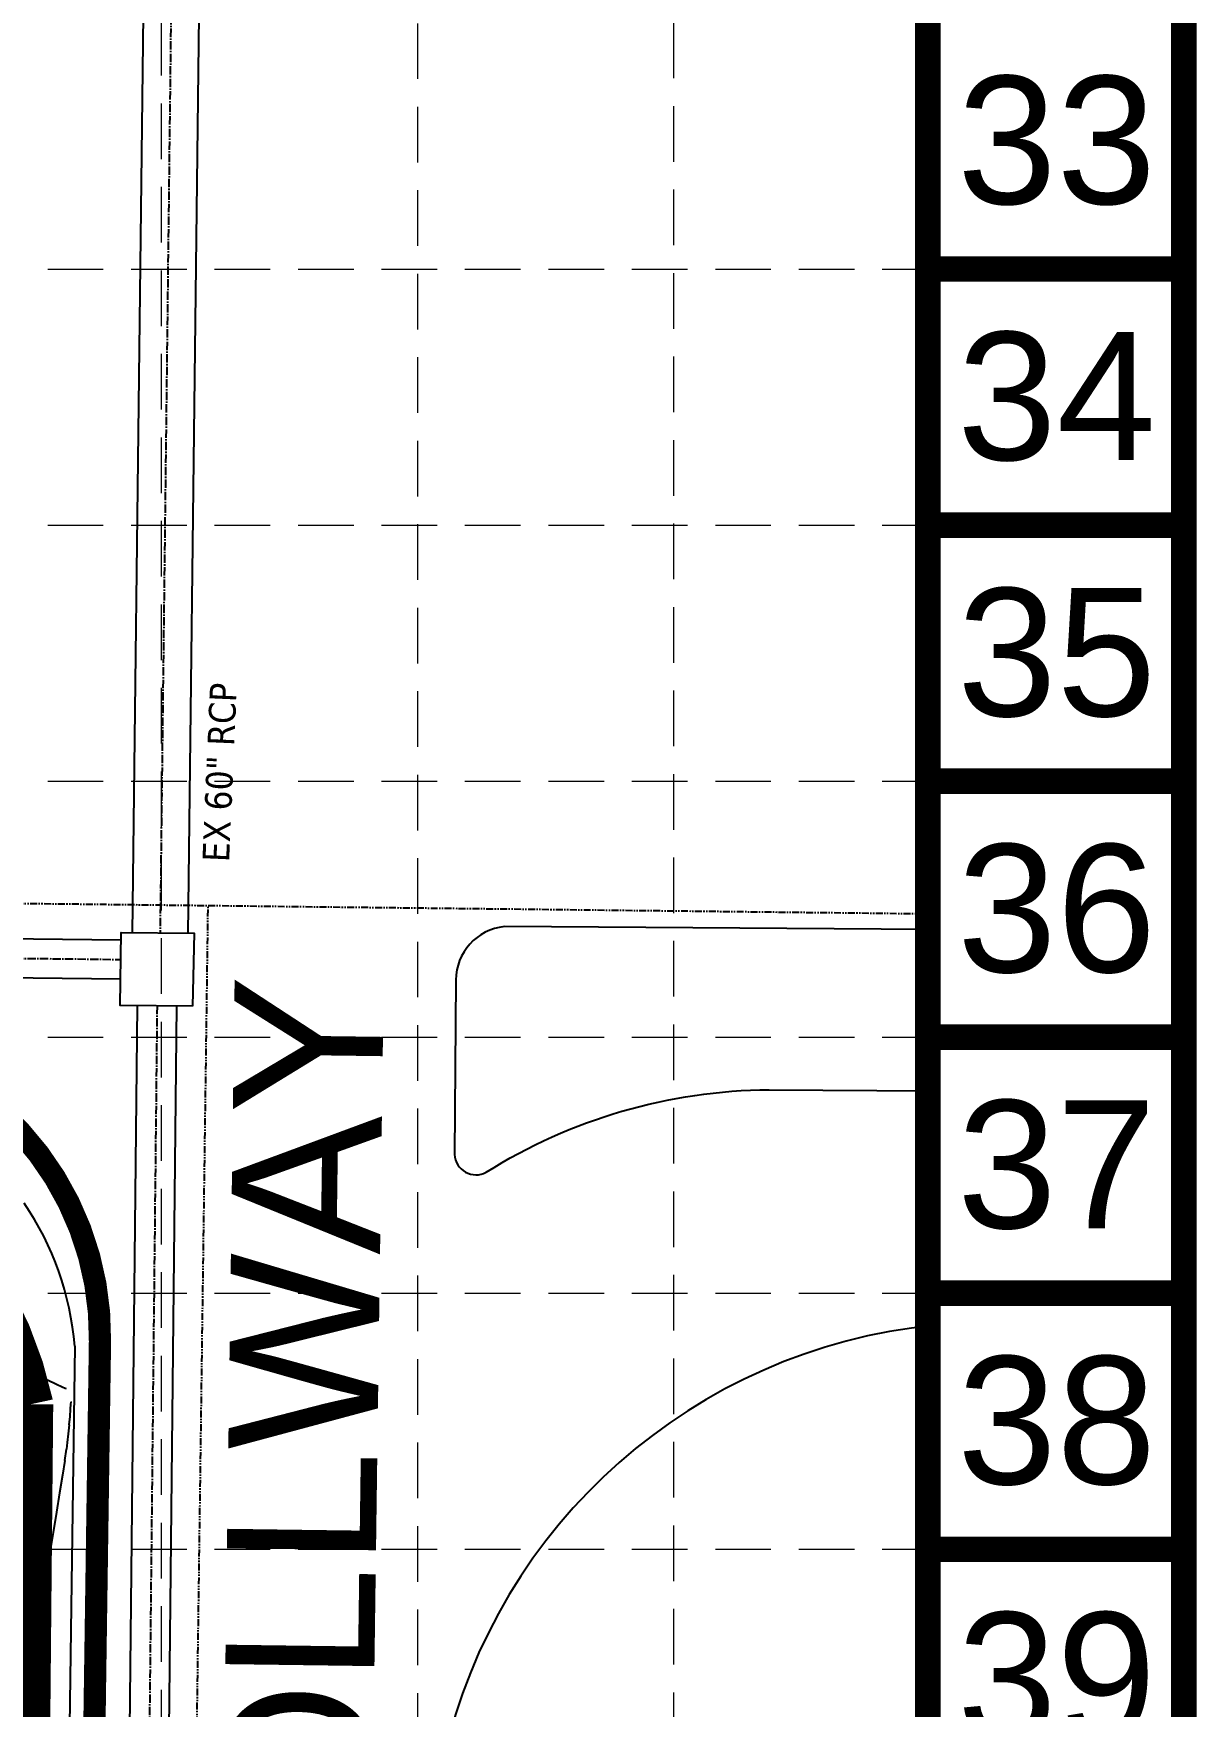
# Model space of a CAD drawing. Header units: inches. Extents: x 6967 to 7890, y 13663 to 15138.
# Drawn here: x 7785.3 to 7889.8, y 14225.4 to 14375.7 of the extents above; entities that cross this region are included whole.
import ezdxf
from ezdxf.enums import TextEntityAlignment as Align

# ---------------------------------------------------------------- set-up
doc = ezdxf.new("R2010")
doc.units = ezdxf.units.IN
doc.header["$MEASUREMENT"] = 0
for name, pattern in [('CENTER2', [1.125, 0.75, -0.125, 0.125, -0.125]), ('DASHED', [0.75, 0.5, -0.25]), ('HIDDEN', [0.375, 0.25, -0.125]), ('xGWI003pt$0$PHANTOM2', [1.25, 0.625, -0.125, 0.125, -0.125, 0.125, -0.125])]:
    doc.linetypes.add(name, pattern=pattern)
for name, color, linetype in [('BASE', 7, 'Continuous'), ('C-ANNO-STRM-N', 7, 'Continuous'), ('EC', 35, 'Continuous'), ('GRID', 254, 'HIDDEN'), ('LIMITS OF DISTURBANCE', 1, 'HIDDEN'), ('PC', 35, 'Continuous'), ('SILT FENCE', 200, 'Continuous'), ('V-ROAD-BACK-P', 2, 'Continuous'), ('V-STRM-CNTR-E', 11, 'CENTER2'), ('V-STRM-UNDR-E', 15, 'Continuous'), ('xGWI003pt$0$C-ANNO-ROAD-E', 6, 'Continuous'), ('xGWI003pt$0$C-RWAY-DCTD-E', 6, 'xGWI003pt$0$PHANTOM2')]:
    doc.layers.add(name, color=color, linetype=linetype)
doc.styles.add('L60', font='TAHOMA.TTF', dxfattribs={"height": 2.4})
doc.styles.get("Standard").update_dxf_attribs({"font": 'ARIAL.TTF'})

msp = doc.modelspace()

# ---------------------------------------------------------------- linework, layer by layer
at = {"layer": 'BASE', "const_width": 2.3}
for points in [[(7888.68, 13664.43), (7888.68, 15136.57), (6968.59, 15136.57), (6968.59, 13664.43)], [(7865.68, 13687.43), (7865.68, 15113.57), (6991.59, 15113.57), (6991.59, 13687.43)]]:
    msp.add_lwpolyline(points, close=True, dxfattribs=at)
for points in [[(7888.68, 14354.5), (7865.68, 14354.5)], [(7888.68, 14331.49), (7865.68, 14331.49)], [(7888.68, 14308.49), (7865.68, 14308.49)], [(7888.68, 14285.49), (7865.68, 14285.49)], [(7888.68, 14262.49), (7865.68, 14262.49)], [(7888.68, 14239.48), (7865.68, 14239.48)]]:
    msp.add_lwpolyline(points, dxfattribs=at)
at = {"layer": 'EC', "color": 35, "extrusion": (0.997201, -0.074762, 0), "elevation": 6701.31}
msp.add_lwpolyline([(14794.49, 664), (14793.83, 664)], dxfattribs=at)
at = {"layer": 'EC', "color": 35, "elevation": 664}
for points in [[(7788.65, 14252.53), (7788.62, 14252.08)], [(7788.69, 14252.7), (7788.67, 14252.7)], [(7788.26, 14248.48), (7788.11, 14247.47)], [(7787.38, 14242.82), (7787.09, 14240.99)], [(7786.03, 14234.59), (7785.85, 14233.62)], [(7785.57, 14232.45), (7785.38, 14231.83)], [(7785.74, 14233.08), (7785.57, 14232.45)], [(7785.38, 14231.83), (7785.19, 14231.25)]]:
    msp.add_lwpolyline(points, dxfattribs=at)
at = {"layer": 'EC', "color": 35, "extrusion": (0.997543, -0.07006, 0), "elevation": 6770.98}
msp.add_lwpolyline([(14763.35, 664), (14763.18, 664)], dxfattribs=at)
at = {"layer": 'EC', "color": 35, "extrusion": (0.224605, 0.97445, 0), "elevation": 15637.92}
msp.add_lwpolyline([(-4388.49, 664), (-4388.46, 664)], dxfattribs=at)
at = {"layer": 'EC', "color": 35, "extrusion": (-0.306268, -0.951945, 0), "elevation": -15953.22}
msp.add_lwpolyline([(3049.29, 664), (3049.29, 664)], dxfattribs=at)
at = {"layer": 'EC', "color": 35, "extrusion": (0.995622, -0.093471, 0), "elevation": 6422.39}
msp.add_lwpolyline([(14916.26, 664), (14915.45, 664)], dxfattribs=at)
at = {"layer": 'EC', "color": 35, "extrusion": (0.99661, -0.08227, 0), "elevation": 6589.7}
msp.add_lwpolyline([(14843.88, 664), (14843.11, 664)], dxfattribs=at)
at = {"layer": 'EC', "color": 35, "extrusion": (0.990283, -0.139065, 0), "elevation": 5731.13}
msp.add_lwpolyline([(15193.7, 664), (15193.1, 664)], dxfattribs=at)
at = {"layer": 'EC', "color": 35, "extrusion": (0.993788, -0.111286, 0), "elevation": 6154.24}
msp.add_lwpolyline([(15028.07, 664), (15027.3, 664)], dxfattribs=at)
at = {"layer": 'EC', "color": 35, "extrusion": (0.988281, -0.152643, 0), "elevation": 5522.08}
msp.add_lwpolyline([(15269.31, 664), (15267.96, 664)], dxfattribs=at)
at = {"layer": 'EC', "color": 35, "extrusion": (0.987915, -0.154998, 0), "elevation": 5485.67}
msp.add_lwpolyline([(15281.08, 664), (15279.48, 664)], dxfattribs=at)
at = {"layer": 'EC', "color": 35, "extrusion": (0.987631, -0.156798, 0), "elevation": 5457.81}
msp.add_lwpolyline([(15289.45, 664), (15287.69, 664)], dxfattribs=at)
at = {"layer": 'EC', "color": 35, "extrusion": (0.98709, -0.160169, 0), "elevation": 5405.59}
msp.add_lwpolyline([(15304.39, 664), (15302.55, 664)], dxfattribs=at)
at = {"layer": 'EC', "color": 35, "extrusion": (0.986752, -0.162235, 0), "elevation": 5373.55}
msp.add_lwpolyline([(15313.83, 664), (15312.08, 664)], dxfattribs=at)
at = {"layer": 'EC', "color": 35, "extrusion": (0.98629, -0.165024, 0), "elevation": 5330.23}
msp.add_lwpolyline([(15327.21, 664), (15325.63, 664)], dxfattribs=at)
at = {"layer": 'EC', "color": 35, "extrusion": (0.985556, -0.169352, 0), "elevation": 5262.9}
msp.add_lwpolyline([(15348.88, 664), (15347.56, 664)], dxfattribs=at)
at = {"layer": 'EC', "color": 35, "extrusion": (0.979734, -0.200305, 0), "elevation": 4777}
msp.add_lwpolyline([(15504.7, 664), (15504.14, 664)], dxfattribs=at)
at = {"layer": 'GRID', "color": 252, "linetype": 'HIDDEN', "lineweight": 0, "ltscale": 20}
for p, q in [((7796.84, 13779.37), (7796.77, 15114.09)), ((7819.9, 13779.07), (7819.78, 15114.09)), ((7842.91, 13779.13), (7842.78, 15114.09)), ((6991.59, 14354.5), (7865.68, 14354.5)), ((6991.59, 14331.49), (7865.68, 14331.49)), ((6991.59, 14308.49), (7865.68, 14308.49)), ((6991.59, 14285.49), (7865.68, 14285.49)), ((6991.59, 14262.49), (7865.68, 14262.49)), ((6991.59, 14239.48), (7865.68, 14239.48))]:
    msp.add_line(p, q, dxfattribs=at)
at = {"layer": 'LIMITS OF DISTURBANCE', "linetype": 'DASHED', "ltscale": 25, "const_width": 2}
msp.add_lwpolyline([(7470.5, 14064.56), (7646.85, 14024.45), (7787.41, 13990.18), (7791.29, 14258.17, 0.452986), (7760.89, 14285.63), (7756.8, 14435.94), (7759.66, 14613.39), (7774.17, 14755.27)], format="xyb", dxfattribs=at)
at = {"layer": 'PC', "color": 25, "elevation": 664}
for points in [[(7785.31, 14255.23), (7783.86, 14255.9)], [(7788.17, 14253.94), (7787.89, 14254.06)], [(7788.29, 14253.89), (7788.17, 14253.94)]]:
    msp.add_lwpolyline(points, dxfattribs=at)
at = {"layer": 'PC', "color": 25, "extrusion": (-0.417377, -0.908734, 0), "elevation": -16203.62}
msp.add_lwpolyline([(1126.35, 664), (1124.98, 664)], dxfattribs=at)
at = {"layer": 'PC', "color": 25, "extrusion": (-0.413376, -0.91056, 0), "elevation": -16198.51}
msp.add_lwpolyline([(1198.51, 664), (1197.6, 664)], dxfattribs=at)
at = {"layer": 'PC', "color": 25, "extrusion": (-0.406309, -0.913736, 0), "elevation": -16188.73}
msp.add_lwpolyline([(1324.52, 664), (1323.96, 664)], dxfattribs=at)
at = {"layer": 'SILT FENCE', "linetype": 'Continuous', "ltscale": 25, "const_width": 4}
msp.add_lwpolyline([(7117.6, 14220.55), (7125.36, 14241.77), (7144.64, 14284.48), (7191.6, 14377.34), (7241.14, 14390.54), (7283.26, 14368.13), (7378.58, 14333.28, 0.080719), (7711.3, 14276.13), (7748.41, 14279.87, -0.375451), (7785.09, 14252.52), (7783.08, 14036.21)], format="xyb", dxfattribs=at)
at = {"layer": 'V-ROAD-BACK-P', "color": 7}
for points in [[(7865.71, 14295.17), (7827.63, 14295.42, 0.382351), (7823.27, 14290.62), (7823.15, 14274.95, 0.548889), (7825.99, 14273.35, -0.139531), (7851.44, 14280.77), (7865.92, 14280.67)], [(7866.21, 14259.6, 0.322064), (7822.18, 14220.77, 0.077684), (7820.62, 14209.97), (7822.8, 14196.68), (7822.81, 14178.97), (7820.65, 14171.41), (7817.83, 13794.75)]]:
    msp.add_lwpolyline(points, format="xyb", dxfattribs=at)
msp.add_lwpolyline([(7789.02, 14257.73), (7783.95, 13895.63)], dxfattribs=at)
msp.add_arc((7762.58, 14255.62), 26.52, 4.5666, 34.299, dxfattribs=at)
at = {"layer": 'V-STRM-CNTR-E', "color": 5}
for points in [[(7798.05, 14409.84), (7796.69, 14294.8)], [(7796.42, 14288.32), (7794.38, 14095.74), (7759.38, 14096.13)]]:
    msp.add_lwpolyline(points, dxfattribs=at)
msp.add_lwpolyline([(7100.21, 14355.42), (7286.42, 14353.29, 0.069019), (7572.03, 14296.22, 0.011978), (7622.78, 14294.42), (7793.15, 14292.47)], format="xyb", dxfattribs=at)
at = {"layer": 'V-STRM-UNDR-E', "color": 5}
for points in [[(7795.55, 14409.87), (7794.19, 14294.83)], [(7800.55, 14409.81), (7799.19, 14294.77)], [(7798.17, 14288.3), (7797.27, 14203.46), (7793.77, 14203.5), (7794.67, 14288.34)]]:
    msp.add_lwpolyline(points, dxfattribs=at)
for points in [[(7100.23, 14357.17), (7286.73, 14355.03, 0.069087), (7572.14, 14297.97, 0.011978), (7622.8, 14296.17), (7793.17, 14294.22)], [(7100.19, 14353.67), (7286.12, 14351.54, 0.068951), (7571.93, 14294.48, 0.011978), (7622.76, 14292.67), (7793.14, 14290.72)]]:
    msp.add_lwpolyline(points, format="xyb", dxfattribs=at)
msp.add_lwpolyline([(7799.61, 14288.27), (7793.11, 14288.34), (7793.18, 14294.9), (7799.74, 14294.83)], close=True, dxfattribs=at)
at = {"layer": 'xGWI003pt$0$C-RWAY-DCTD-E', "color": 7}
for p, q in [((7721.27, 14298.24), (7801.01, 14297.32)), ((7796.84, 13990.11), (7801.01, 14297.32)), ((7801.01, 14297.32), (7865.69, 14296.58))]:
    msp.add_line(p, q, dxfattribs=at)

# ---------------------------------------------------------------- texts
at = {"layer": 'BASE'}
for s, p in [('33', (7877.26, 14366.09)), ('34', (7877.26, 14343.09)), ('35', (7877.26, 14320.08)), ('36', (7877.26, 14297.08)), ('37', (7877.26, 14274.08)), ('38', (7877.26, 14251.08)), ('39', (7877.26, 14228.07))]:
    msp.add_text(s, height=11.501, dxfattribs=at).set_placement(p, align=Align.MIDDLE_CENTER)
at = {"layer": 'C-ANNO-STRM-N', "style": 'L60'}
msp.add_text('EX 60" RCP', height=2.4, rotation=87.5122, dxfattribs=at).set_placement((7802.89, 14301.19))
at = {"layer": 'xGWI003pt$0$C-ANNO-ROAD-E', "color": 7}
msp.add_text('DALLAS NORTH TOLLWAY', height=13.4, rotation=89.2233, dxfattribs=at).set_placement((7815.18, 14171.82), align=Align.CENTER)

doc.saveas('drawing.dxf')
